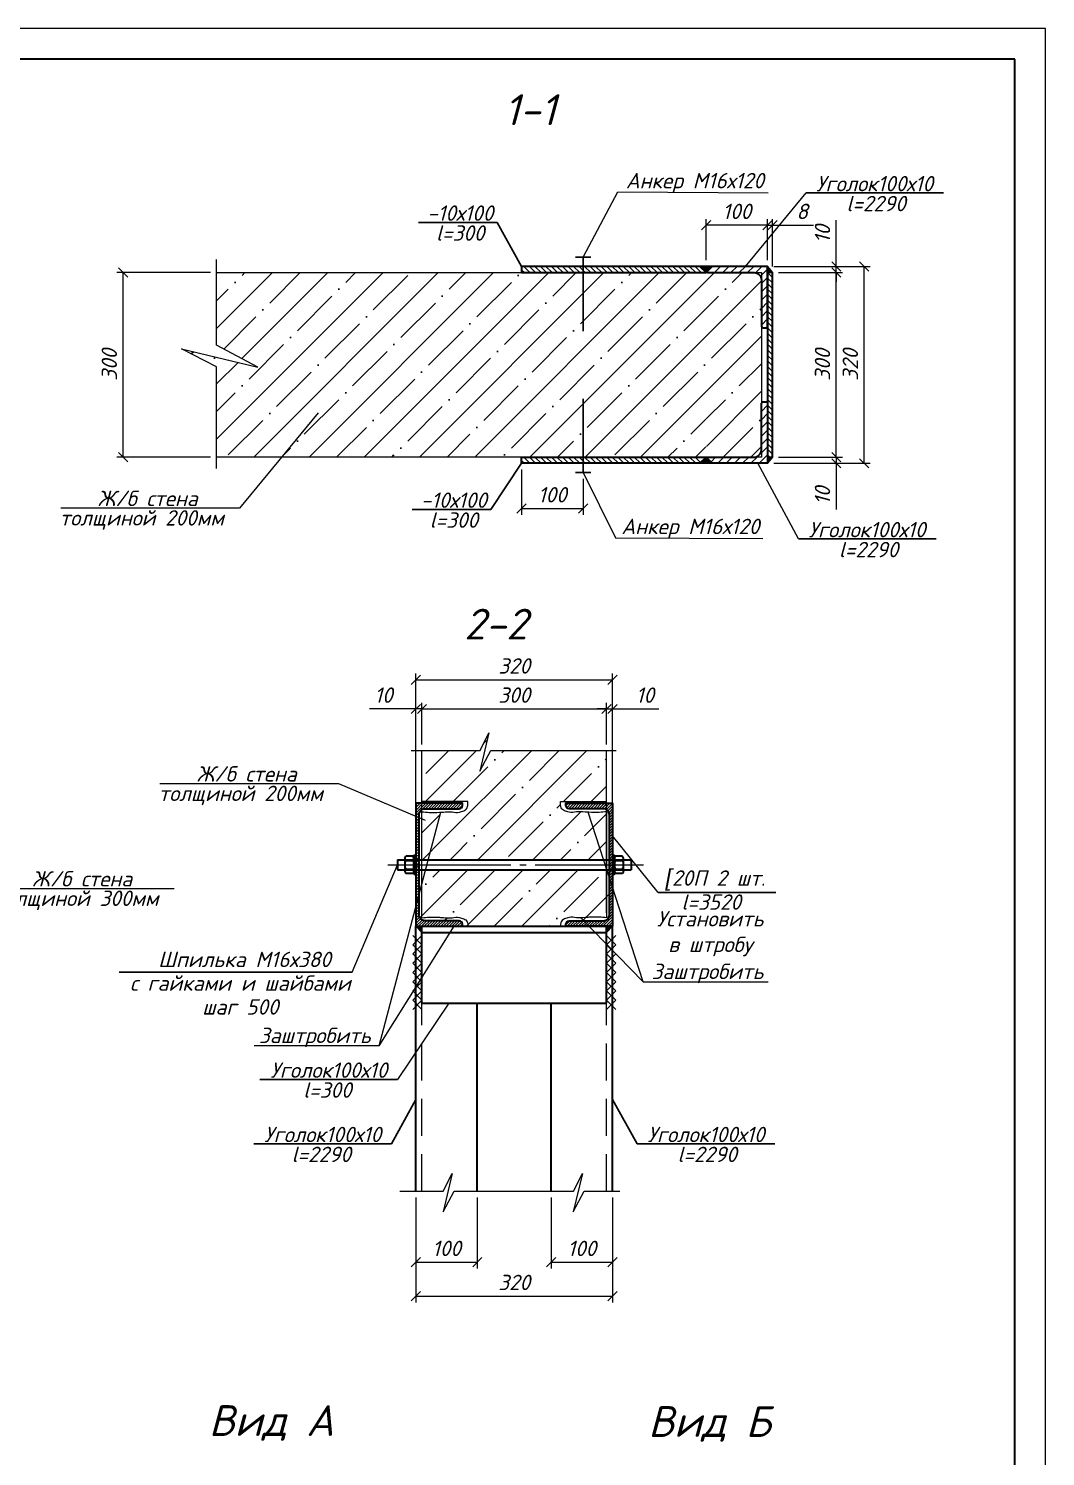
# Model space of a CAD drawing. Header units: millimetres. Extents: x 10124 to 8132345, y -95635 to 1386204.
# Drawn here: x 171522 to 173175, y 27739 to 30060 of the extents above; entities that cross this region are included whole.
import ezdxf

# ---------------------------------------------------------------- set-up
doc = ezdxf.new("R2010")
doc.units = ezdxf.units.MM
doc.linetypes.add('GOST2.303 5', pattern=[24, 20, -1.5, 1, -1.5])
doc.linetypes.add('Пунктир 2мм', pattern=[3, 2, -1])
doc.layers.get('DEFPOINTS').update_dxf_attribs({"color": 1})
doc.layers.add('013', color=7, linetype='Continuous', lineweight=13)
doc.layers.add('030', color=7, linetype='Continuous', lineweight=30)
doc.layers.add('ФВ-5', color=7, linetype='Continuous')
doc.styles.add('10', font='isocpeui.ttf', dxfattribs={"height": 25})
doc.styles.add('GOST', font='isocpeur.TTF')
doc.dimstyles.new('10', dxfattribs={"dimtxt": 37.5, "dimasz": 15, "dimexe": 10, "dimexo": 10, "dimgap": 10, "dimtad": 1, "dimtxsty": '10', "dimblk": 'OBLIQUE', "dimcen": 2.5, "dimadec": 0, "dimazin": 0, "dimtfac": 1, "dimtmove": 0, "dimatfit": 3, "dimfxl": 1, "dimlwd": 15, "dimlwe": 15, "dimarcsym": 0})
pattern_1 = [(45, (28914.488, 169.936), (-6.7351921, 6.7351921), [])]
pattern_2 = [(45, (28914.488, 69.936), (-6.7351921, 6.7351921), [])]
pattern_3 = [(45, (15215.2, 0), (-44.90128, 44.90128), []), (45, (15260.1, 0), (-44.90128, 44.90128), [79.375, -15.875, 0, -15.875])]

# ---------------------------------------------------------------- blocks, each defined once
blk = doc.blocks.new('*U16')
at = {"color": 44, "lineweight": 20, "ltscale": 10}
for p, q in [((594, 420), (0, 420)), ((594, 0), (594, 420))]:
    blk.add_line(p, q, dxfattribs=at)
at = {"color": 137, "lineweight": 35, "ltscale": 10}
for p, q in [((589, 415), (20, 415)), ((589, 5), (589, 415))]:
    blk.add_line(p, q, dxfattribs=at)
at = {"color": 44, "lineweight": 13, "style": 'GOST', "oblique": 10, "width": 0.8}
for tag in ['ФОРМАТВЕРТ', 'ФОРМАТГОРИЗ']:
    blk.add_attdef(tag, (542.98, 1.6), '', height=2, dxfattribs=at)
blk = doc.blocks.new('*U385')
blk.add_lwpolyline([(-28.3, 71.7), (-22.3, 71.7, -0.414214), (-18.3, 67.7), (-18.3, -6.3, 0.414214), (-6.3, -18.3), (67.7, -18.3, -0.414214), (71.7, -22.3), (71.7, -28.3), (-28.3, -28.3)], format="xyb", close=True)
blk = doc.blocks.new('_OBLIQUE')
at = {"color": 0, "linetype": 'ByBlock'}
blk.add_line((-0.5, -0.5), (0.5, 0.5), dxfattribs=at)
blk = doc.blocks.new('*D576')
at = {"color": 0, "lineweight": 15, "ltscale": 100, "transparency": 16777216}
for p, q in [((171817.5, 29663.5), (171665.5, 29663.5)), ((171675.5, 29363.5), (171675.5, 29663.5)), ((171817.5, 29363.5), (171665.5, 29363.5))]:
    blk.add_line(p, q, dxfattribs=at)
at = {"layer": 'DEFPOINTS', "color": 0, "ltscale": 100, "transparency": 16777216}
for p in [(171675.5, 29663.5), (171827.5, 29663.5), (171827.5, 29363.5)]:
    blk.add_point(p, dxfattribs=at)
at = {"color": 0, "lineweight": 15, "ltscale": 100, "transparency": 16777216, "xscale": 15, "yscale": 15, "zscale": 15}
for p, rotation in [((171675.5, 29663.5), 90), ((171675.5, 29363.5), 270)]:
    blk.add_blockref('_OBLIQUE', p, dxfattribs=dict(at, rotation=rotation))
at = {"color": 0, "ltscale": 100, "transparency": 16777216, "insert": (171653, 29513.5), "char_height": 25, "attachment_point": 5, "rotation": 90, "style": '10'}
blk.add_mtext('300', dxfattribs=at)
blk = doc.blocks.new('*D548')
at = {"color": 0, "lineweight": 15, "ltscale": 100, "transparency": 16777216}
for p, q in [((172623.4, 29683.5), (172623.4, 29750.5)), ((172723.4, 29740.5), (172623.4, 29740.5)), ((172723.4, 29683.5), (172723.4, 29750.5))]:
    blk.add_line(p, q, dxfattribs=at)
at = {"layer": 'DEFPOINTS', "color": 0, "ltscale": 100, "transparency": 16777216}
for p in [(172623.4, 29740.5), (172623.4, 29673.5), (172723.4, 29673.5)]:
    blk.add_point(p, dxfattribs=at)
at = {"color": 0, "lineweight": 15, "ltscale": 100, "transparency": 16777216, "xscale": 15, "yscale": 15, "zscale": 15, "rotation": 180}
blk.add_blockref('_OBLIQUE', (172623.4, 29740.5), dxfattribs=at)
at = {"color": 0, "lineweight": 15, "ltscale": 100, "transparency": 16777216, "xscale": 15, "yscale": 15, "zscale": 15}
blk.add_blockref('_OBLIQUE', (172723.4, 29740.5), dxfattribs=at)
at = {"color": 0, "ltscale": 100, "transparency": 16777216, "insert": (172673.4, 29763), "char_height": 25, "attachment_point": 5, "style": '10'}
blk.add_mtext('100', dxfattribs=at)
blk = doc.blocks.new('*D549')
at = {"color": 0, "lineweight": 15, "ltscale": 100, "transparency": 16777216}
for p, q in [((172723.4, 29740.5), (172708.4, 29740.5)), ((172723.4, 29683.5), (172723.4, 29750.5)), ((172723.4, 29740.5), (172731.4, 29740.5)), ((172731.4, 29673.5), (172731.4, 29750.5)), ((172731.4, 29740.5), (172798, 29740.5))]:
    blk.add_line(p, q, dxfattribs=at)
at = {"layer": 'DEFPOINTS', "color": 0, "ltscale": 100, "transparency": 16777216}
for p in [(172731.4, 29740.5), (172723.4, 29673.5), (172731.4, 29663.5)]:
    blk.add_point(p, dxfattribs=at)
at = {"color": 0, "lineweight": 15, "ltscale": 100, "transparency": 16777216, "xscale": 15, "yscale": 15, "zscale": 15}
blk.add_blockref('_OBLIQUE', (172723.4, 29740.5), dxfattribs=at)
at = {"color": 0, "lineweight": 15, "ltscale": 100, "transparency": 16777216, "xscale": 15, "yscale": 15, "zscale": 15, "rotation": 180}
blk.add_blockref('_OBLIQUE', (172731.4, 29740.5), dxfattribs=at)
at = {"color": 0, "ltscale": 100, "transparency": 16777216, "insert": (172779.7, 29763), "char_height": 25, "attachment_point": 5, "style": '10'}
blk.add_mtext('8', dxfattribs=at)
blk = doc.blocks.new('*D550')
at = {"color": 0, "lineweight": 15, "ltscale": 100, "transparency": 16777216}
for p, q in [((172741.4, 29363.5), (172845.2, 29363.5)), ((172835.2, 29363.5), (172835.2, 29378.5)), ((172835.2, 29363.5), (172835.2, 29353.5)), ((172733.4, 29353.5), (172845.2, 29353.5)), ((172835.2, 29353.5), (172835.2, 29278.4))]:
    blk.add_line(p, q, dxfattribs=at)
at = {"layer": 'DEFPOINTS', "color": 0, "ltscale": 100, "transparency": 16777216}
for p in [(172731.4, 29363.5), (172723.4, 29353.5), (172835.2, 29353.5)]:
    blk.add_point(p, dxfattribs=at)
at = {"color": 0, "lineweight": 15, "ltscale": 100, "transparency": 16777216, "xscale": 15, "yscale": 15, "zscale": 15}
for p, rotation in [((172835.2, 29363.5), 270), ((172835.2, 29353.5), 90)]:
    blk.add_blockref('_OBLIQUE', p, dxfattribs=dict(at, rotation=rotation))
at = {"color": 0, "ltscale": 100, "transparency": 16777216, "insert": (172812.7, 29300.9), "char_height": 25, "attachment_point": 5, "rotation": 90, "style": '10'}
blk.add_mtext('10', dxfattribs=at)
blk = doc.blocks.new('*D577')
at = {"color": 0, "lineweight": 15, "ltscale": 100, "transparency": 16777216}
for p, q in [((172741.4, 29663.5), (172845.2, 29663.5)), ((172835.2, 29363.5), (172835.2, 29663.5)), ((172741.4, 29363.5), (172845.2, 29363.5))]:
    blk.add_line(p, q, dxfattribs=at)
at = {"layer": 'DEFPOINTS', "color": 0, "ltscale": 100, "transparency": 16777216}
for p in [(172731.4, 29663.5), (172835.2, 29663.5), (172731.4, 29363.5)]:
    blk.add_point(p, dxfattribs=at)
at = {"color": 0, "lineweight": 15, "ltscale": 100, "transparency": 16777216, "xscale": 15, "yscale": 15, "zscale": 15}
for p, rotation in [((172835.2, 29663.5), 90), ((172835.2, 29363.5), 270)]:
    blk.add_blockref('_OBLIQUE', p, dxfattribs=dict(at, rotation=rotation))
at = {"color": 0, "ltscale": 100, "transparency": 16777216, "insert": (172812.7, 29513.5), "char_height": 25, "attachment_point": 5, "rotation": 90, "style": '10'}
blk.add_mtext('300', dxfattribs=at)
blk = doc.blocks.new('*D551')
at = {"color": 0, "lineweight": 15, "ltscale": 100, "transparency": 16777216}
for p, q in [((172835.2, 29673.5), (172835.2, 29748.7)), ((172733.4, 29673.5), (172845.2, 29673.5)), ((172835.2, 29663.5), (172835.2, 29673.5)), ((172741.4, 29663.5), (172845.2, 29663.5)), ((172835.2, 29663.5), (172835.2, 29648.5))]:
    blk.add_line(p, q, dxfattribs=at)
at = {"layer": 'DEFPOINTS', "color": 0, "ltscale": 100, "transparency": 16777216}
for p in [(172723.4, 29673.5), (172835.2, 29673.5), (172731.4, 29663.5)]:
    blk.add_point(p, dxfattribs=at)
at = {"color": 0, "lineweight": 15, "ltscale": 100, "transparency": 16777216, "xscale": 15, "yscale": 15, "zscale": 15}
for p, rotation in [((172835.2, 29673.5), 270), ((172835.2, 29663.5), 90)]:
    blk.add_blockref('_OBLIQUE', p, dxfattribs=dict(at, rotation=rotation))
at = {"color": 0, "ltscale": 100, "transparency": 16777216, "insert": (172812.7, 29726.1), "char_height": 25, "attachment_point": 5, "rotation": 90, "style": '10'}
blk.add_mtext('10', dxfattribs=at)
blk = doc.blocks.new('*D552')
at = {"color": 0, "lineweight": 15, "ltscale": 100, "transparency": 16777216}
for p, q in [((172733.4, 29673.5), (172890.5, 29673.5)), ((172880.5, 29353.5), (172880.5, 29673.5)), ((172733.4, 29353.5), (172890.5, 29353.5))]:
    blk.add_line(p, q, dxfattribs=at)
at = {"layer": 'DEFPOINTS', "color": 0, "ltscale": 100, "transparency": 16777216}
for p in [(172723.4, 29673.5), (172880.5, 29673.5), (172723.4, 29353.5)]:
    blk.add_point(p, dxfattribs=at)
at = {"color": 0, "lineweight": 15, "ltscale": 100, "transparency": 16777216, "xscale": 15, "yscale": 15, "zscale": 15}
for p, rotation in [((172880.5, 29673.5), 90), ((172880.5, 29353.5), 270)]:
    blk.add_blockref('_OBLIQUE', p, dxfattribs=dict(at, rotation=rotation))
at = {"color": 0, "ltscale": 100, "transparency": 16777216, "insert": (172858, 29513.5), "char_height": 25, "attachment_point": 5, "rotation": 90, "style": '10'}
blk.add_mtext('320', dxfattribs=at)
blk = doc.blocks.new('*D594')
at = {"color": 0, "lineweight": 15, "ltscale": 100, "transparency": 16777216}
for p, q in [((172323.4, 29343.5), (172323.4, 29269.9)), ((172423.4, 29328.5), (172423.4, 29269.9)), ((172323.4, 29279.9), (172423.4, 29279.9))]:
    blk.add_line(p, q, dxfattribs=at)
at = {"layer": 'DEFPOINTS', "color": 0, "ltscale": 100, "transparency": 16777216}
for p in [(172323.4, 29353.5), (172423.4, 29338.5), (172423.4, 29279.9)]:
    blk.add_point(p, dxfattribs=at)
at = {"color": 0, "lineweight": 15, "ltscale": 100, "transparency": 16777216, "xscale": 15, "yscale": 15, "zscale": 15, "rotation": 180}
blk.add_blockref('_OBLIQUE', (172323.4, 29279.9), dxfattribs=at)
at = {"color": 0, "lineweight": 15, "ltscale": 100, "transparency": 16777216, "xscale": 15, "yscale": 15, "zscale": 15}
blk.add_blockref('_OBLIQUE', (172423.4, 29279.9), dxfattribs=at)
at = {"color": 0, "ltscale": 100, "transparency": 16777216, "insert": (172373.4, 29302.4), "char_height": 25, "attachment_point": 5, "style": '10'}
blk.add_mtext('100', dxfattribs=at)
blk = doc.blocks.new('*D563')
at = {"color": 0, "lineweight": 15, "ltscale": 100, "transparency": 16777216}
for p, q in [((172161.4, 28896.6), (172161.4, 28964.2)), ((172161.4, 28954.2), (172461.4, 28954.2)), ((172461.4, 28896.6), (172461.4, 28964.2))]:
    blk.add_line(p, q, dxfattribs=at)
at = {"layer": 'DEFPOINTS', "color": 0, "ltscale": 100, "transparency": 16777216}
for p in [(172461.4, 28954.2), (172161.4, 28886.6), (172461.4, 28886.6)]:
    blk.add_point(p, dxfattribs=at)
at = {"color": 0, "lineweight": 15, "ltscale": 100, "transparency": 16777216, "xscale": 15, "yscale": 15, "zscale": 15, "rotation": 180}
blk.add_blockref('_OBLIQUE', (172161.4, 28954.2), dxfattribs=at)
at = {"color": 0, "lineweight": 15, "ltscale": 100, "transparency": 16777216, "xscale": 15, "yscale": 15, "zscale": 15}
blk.add_blockref('_OBLIQUE', (172461.4, 28954.2), dxfattribs=at)
at = {"color": 0, "ltscale": 100, "transparency": 16777216, "insert": (172311.4, 28976.7), "char_height": 25, "attachment_point": 5, "style": '10'}
blk.add_mtext('300', dxfattribs=at)
blk = doc.blocks.new('*D564')
at = {"layer": '013', "color": 0, "lineweight": 15, "ltscale": 100, "transparency": 16777216}
for p, q in [((172151.4, 28954.2), (172076.3, 28954.2)), ((172151.4, 28896.6), (172151.4, 28964.2)), ((172161.4, 28954.2), (172151.4, 28954.2)), ((172161.4, 28896.6), (172161.4, 28964.2)), ((172161.4, 28954.2), (172176.4, 28954.2))]:
    blk.add_line(p, q, dxfattribs=at)
at = {"layer": 'DEFPOINTS', "color": 0, "ltscale": 100, "transparency": 16777216}
for p in [(172151.4, 28954.2), (172151.4, 28886.6), (172161.4, 28886.6)]:
    blk.add_point(p, dxfattribs=at)
at = {"layer": '013', "color": 0, "lineweight": 15, "ltscale": 100, "transparency": 16777216, "xscale": 15, "yscale": 15, "zscale": 15}
blk.add_blockref('_OBLIQUE', (172151.4, 28954.2), dxfattribs=at)
at = {"layer": '013', "color": 0, "lineweight": 15, "ltscale": 100, "transparency": 16777216, "xscale": 15, "yscale": 15, "zscale": 15, "rotation": 180}
blk.add_blockref('_OBLIQUE', (172161.4, 28954.2), dxfattribs=at)
at = {"layer": '013', "color": 0, "ltscale": 100, "transparency": 16777216, "insert": (172098.9, 28976.7), "char_height": 25, "attachment_point": 5, "style": '10'}
blk.add_mtext('10', dxfattribs=at)
blk = doc.blocks.new('*D565')
at = {"layer": '013', "color": 0, "lineweight": 15, "ltscale": 100, "transparency": 16777216}
for p, q in [((172461.4, 28954.2), (172446.4, 28954.2)), ((172461.4, 28896.6), (172461.4, 28964.2)), ((172461.4, 28954.2), (172471.4, 28954.2)), ((172471.4, 28710.9), (172471.4, 28964.2)), ((172471.4, 28954.2), (172546.6, 28954.2))]:
    blk.add_line(p, q, dxfattribs=at)
at = {"layer": 'DEFPOINTS', "color": 0, "ltscale": 100, "transparency": 16777216}
for p in [(172471.4, 28954.2), (172461.4, 28886.6), (172471.4, 28700.9)]:
    blk.add_point(p, dxfattribs=at)
at = {"layer": '013', "color": 0, "lineweight": 15, "ltscale": 100, "transparency": 16777216, "xscale": 15, "yscale": 15, "zscale": 15}
blk.add_blockref('_OBLIQUE', (172461.4, 28954.2), dxfattribs=at)
at = {"layer": '013', "color": 0, "lineweight": 15, "ltscale": 100, "transparency": 16777216, "xscale": 15, "yscale": 15, "zscale": 15, "rotation": 180}
blk.add_blockref('_OBLIQUE', (172471.4, 28954.2), dxfattribs=at)
at = {"layer": '013', "color": 0, "ltscale": 100, "transparency": 16777216, "insert": (172524, 28976.7), "char_height": 25, "attachment_point": 5, "style": '10'}
blk.add_mtext('10', dxfattribs=at)
blk = doc.blocks.new('*D566')
at = {"layer": '013', "color": 0, "lineweight": 15, "ltscale": 100, "transparency": 16777216}
for p, q in [((172151.4, 28710.9), (172151.4, 29011.6)), ((172151.4, 29001.6), (172471.4, 29001.6)), ((172471.4, 28710.9), (172471.4, 29011.6))]:
    blk.add_line(p, q, dxfattribs=at)
at = {"layer": 'DEFPOINTS', "color": 0, "ltscale": 100, "transparency": 16777216}
for p in [(172471.4, 29001.6), (172151.4, 28700.9), (172471.4, 28700.9)]:
    blk.add_point(p, dxfattribs=at)
at = {"layer": '013', "color": 0, "lineweight": 15, "ltscale": 100, "transparency": 16777216, "xscale": 15, "yscale": 15, "zscale": 15, "rotation": 180}
blk.add_blockref('_OBLIQUE', (172151.4, 29001.6), dxfattribs=at)
at = {"layer": '013', "color": 0, "lineweight": 15, "ltscale": 100, "transparency": 16777216, "xscale": 15, "yscale": 15, "zscale": 15}
blk.add_blockref('_OBLIQUE', (172471.4, 29001.6), dxfattribs=at)
at = {"layer": '013', "color": 0, "ltscale": 100, "transparency": 16777216, "insert": (172311.4, 29024.1), "char_height": 25, "attachment_point": 5, "style": '10'}
blk.add_mtext('320', dxfattribs=at)
blk = doc.blocks.new('*D568')
at = {"layer": '013', "color": 0, "lineweight": 15, "ltscale": 100, "transparency": 16777216}
for p, q in [((172151.4, 28160.3), (172151.4, 28044.8)), ((172251.4, 28160.3), (172251.4, 28044.8)), ((172151.4, 28054.8), (172251.4, 28054.8))]:
    blk.add_line(p, q, dxfattribs=at)
at = {"layer": 'DEFPOINTS', "color": 0, "ltscale": 100, "transparency": 16777216}
for p in [(172151.4, 28170.3), (172251.4, 28170.3), (172251.4, 28054.8)]:
    blk.add_point(p, dxfattribs=at)
at = {"layer": '013', "color": 0, "lineweight": 15, "ltscale": 100, "transparency": 16777216, "xscale": 15, "yscale": 15, "zscale": 15, "rotation": 180}
blk.add_blockref('_OBLIQUE', (172151.4, 28054.8), dxfattribs=at)
at = {"layer": '013', "color": 0, "lineweight": 15, "ltscale": 100, "transparency": 16777216, "xscale": 15, "yscale": 15, "zscale": 15}
blk.add_blockref('_OBLIQUE', (172251.4, 28054.8), dxfattribs=at)
at = {"layer": '013', "color": 0, "ltscale": 100, "transparency": 16777216, "insert": (172201.4, 28077.3), "char_height": 25, "attachment_point": 5, "style": '10'}
blk.add_mtext('100', dxfattribs=at)
blk = doc.blocks.new('*D569')
at = {"layer": '013', "color": 0, "lineweight": 15, "ltscale": 100, "transparency": 16777216}
for p, q in [((172151.4, 28160.3), (172151.4, 27989.5)), ((172471.4, 28160.3), (172471.4, 27989.5)), ((172151.4, 27999.5), (172471.4, 27999.5))]:
    blk.add_line(p, q, dxfattribs=at)
at = {"layer": 'DEFPOINTS', "color": 0, "ltscale": 100, "transparency": 16777216}
for p in [(172151.4, 28170.3), (172471.4, 28170.3), (172471.4, 27999.5)]:
    blk.add_point(p, dxfattribs=at)
at = {"layer": '013', "color": 0, "lineweight": 15, "ltscale": 100, "transparency": 16777216, "xscale": 15, "yscale": 15, "zscale": 15, "rotation": 180}
blk.add_blockref('_OBLIQUE', (172151.4, 27999.5), dxfattribs=at)
at = {"layer": '013', "color": 0, "lineweight": 15, "ltscale": 100, "transparency": 16777216, "xscale": 15, "yscale": 15, "zscale": 15}
blk.add_blockref('_OBLIQUE', (172471.4, 27999.5), dxfattribs=at)
at = {"layer": '013', "color": 0, "ltscale": 100, "transparency": 16777216, "insert": (172311.4, 28022), "char_height": 25, "attachment_point": 5, "style": '10'}
blk.add_mtext('320', dxfattribs=at)
blk = doc.blocks.new('*D570')
at = {"layer": '013', "color": 0, "lineweight": 15, "ltscale": 100, "transparency": 16777216}
for p, q in [((172371.4, 28160.3), (172371.4, 28044.8)), ((172471.4, 28160.3), (172471.4, 28044.8)), ((172371.4, 28054.8), (172471.4, 28054.8))]:
    blk.add_line(p, q, dxfattribs=at)
at = {"layer": 'DEFPOINTS', "color": 0, "ltscale": 100, "transparency": 16777216}
for p in [(172371.4, 28170.3), (172471.4, 28170.3), (172471.4, 28054.8)]:
    blk.add_point(p, dxfattribs=at)
at = {"layer": '013', "color": 0, "lineweight": 15, "ltscale": 100, "transparency": 16777216, "xscale": 15, "yscale": 15, "zscale": 15, "rotation": 180}
blk.add_blockref('_OBLIQUE', (172371.4, 28054.8), dxfattribs=at)
at = {"layer": '013', "color": 0, "lineweight": 15, "ltscale": 100, "transparency": 16777216, "xscale": 15, "yscale": 15, "zscale": 15}
blk.add_blockref('_OBLIQUE', (172471.4, 28054.8), dxfattribs=at)
at = {"layer": '013', "color": 0, "ltscale": 100, "transparency": 16777216, "insert": (172421.4, 28077.3), "char_height": 25, "attachment_point": 5, "style": '10'}
blk.add_mtext('100', dxfattribs=at)
blk = doc.blocks.new('*U291')
blk.add_lwpolyline([(-23, -100), (53, -100), (53, -96.5, 0.414214), (47.5, -91), (-8.3, -91, -0.414214), (-17.8, -81.5), (-17.8, 81.5, -0.414214), (-8.3, 91), (47.5, 91, 0.414214), (53, 96.5), (53, 100), (-23, 100)], format="xyb", close=True)
blk = doc.blocks.new('*U292')
at = {"color": 0, "linetype": 'ByBlock', "lineweight": -2}
for p, q in [((-7.4, 11), (-5.8, 13.9)), ((-7.4, 11), (-7.4, -11)), ((5.8, 13.9), (-5.8, 13.9)), ((-5.8, 6.9), (5.8, 6.9)), ((7.4, 11), (5.8, 13.9)), ((7.4, -11), (7.4, 11)), ((-7.4, -11), (-5.8, -13.9)), ((-5.8, -6.9), (5.8, -6.9)), ((5.8, -13.9), (-5.8, -13.9)), ((7.4, -11), (5.8, -13.9))]:
    blk.add_line(p, q, dxfattribs=at)
for centre, start, end in [((-1.7, 10.9), 179.278, 224.8196), ((-1.7, 2.9), 135.1804, 180.722), ((1.7, 10.9), 315.1804, 0.722), ((1.7, 2.9), 359.278, 44.8196), ((-1.7, -2.9), 179.278, 224.8196), ((-1.7, -10.9), 135.1804, 180.722), ((1.7, -2.9), 315.1804, 0.722), ((1.7, -10.9), 359.278, 44.8196)]:
    blk.add_arc(centre, 5.68, start, end, dxfattribs=at)
blk = doc.blocks.new('*U293')
at = {"color": 0, "linetype": 'ByBlock', "lineweight": 9}
for p, q in [((-1.5, 8.5), (1.5, 8.5)), ((-1.5, -8.5), (1.5, -8.5))]:
    blk.add_line(p, q, dxfattribs=at)
at = {"color": 0, "linetype": 'ByBlock', "lineweight": -2}
blk.add_lwpolyline([(-1.5, -15), (1.5, -15), (1.5, 15), (-1.5, 15)], close=True, dxfattribs=at)

msp = doc.modelspace()

# ---------------------------------------------------------------- hatches: boundary and pattern name
at = {"layer": '013', "ltscale": 100}
h = msp.add_hatch(dxfattribs=at)
h.set_pattern_fill('ANSI31', color=256, scale=2, angle=90)
h.set_pattern_definition([(135, (57949.6786, 519.489), (-4.49012806, -4.49012806), [])])
h.paths.add_polyline_path([(172612.771, 29673.529), (172323.377, 29673.529), (172323.377, 29663.529), (172622.771, 29663.529)])
h = msp.add_hatch(color=256, dxfattribs=at)
h.dxf.hatch_style = 1
h.paths.add_polyline_path([(172612.771, 29673.529), (172633.984, 29673.529), (172623.377, 29662.923)])
h = msp.add_hatch(color=256, dxfattribs=at)
h.dxf.hatch_style = 1
h.paths.add_polyline_path([(172731.377, 29663.529), (172723.377, 29663.529), (172723.377, 29673.529)])
h = msp.add_hatch(dxfattribs=at)
h.set_pattern_fill('ANSI31', color=256, scale=2, angle=90)
h.set_pattern_definition([(135, (57924.6786, 679.489), (-4.49012806, -4.49012806), [])])
h.paths.add_polyline_path([(172731.377, 29663.529), (172723.377, 29663.529), (172723.377, 29363.529), (172731.377, 29363.529)])
h = msp.add_hatch(dxfattribs=at)
h.set_pattern_fill('ANSI31', color=256, scale=2, angle=90)
h.set_pattern_definition([(135, (57949.6786, 209.489), (-4.49012806, -4.49012806), [])])
h.paths.add_polyline_path([(172612.771, 29363.529), (172323.377, 29363.529), (172323.377, 29353.529), (172622.771, 29353.529)])
h = msp.add_hatch(color=256, dxfattribs=at)
h.dxf.hatch_style = 1
h.paths.add_polyline_path([(172612.771, 29353.529), (172633.984, 29353.529), (172623.377, 29364.136)])
h = msp.add_hatch(color=256, dxfattribs=at)
h.dxf.hatch_style = 1
h.paths.add_polyline_path([(172731.377, 29363.529), (172723.377, 29363.529), (172723.377, 29353.529)])
h = msp.add_hatch(dxfattribs=at)
h.set_pattern_fill('ANSI31', color=256)
h.set_pattern_definition([(45, (42294.2817, 265.427), (-2.24506403, 2.24506403), [])])
h.paths.add_polyline_path([(172227.449, 28797.387), (172227.449, 28800.887), (172151.449, 28800.887), (172151.449, 28600.887), (172227.449, 28600.887), (172227.449, 28604.387, 0.41421356), (172221.949, 28609.887), (172166.149, 28609.887, -0.41421356), (172156.649, 28619.387), (172156.649, 28782.387, -0.41421356), (172166.149, 28791.887), (172221.949, 28791.887, 0.41421356)])
h = msp.add_hatch(dxfattribs=at)
h.set_pattern_fill('ANSI31', color=256)
h.set_pattern_definition([(45, (42194.2817, 265.427), (-2.24506403, 2.24506403), [])])
h.paths.add_polyline_path([(172471.449, 28800.887), (172395.449, 28800.887), (172395.449, 28797.387, 0.41421356), (172400.949, 28791.887), (172456.749, 28791.887, -0.41421356), (172466.249, 28782.387), (172466.249, 28619.387, -0.41421356), (172456.749, 28609.887), (172400.949, 28609.887, 0.41421356), (172395.449, 28604.387), (172395.449, 28600.887), (172471.449, 28600.887)])
at = {"layer": 'ФВ-5', "ltscale": 100}
h = msp.add_hatch(dxfattribs=at)
h.set_pattern_fill('ANSI31', color=256, scale=3)
h.set_pattern_definition(pattern_1)
h.paths.add_polyline_path([(172723.377, 29673.529), (172633.984, 29673.529), (172624.868, 29664.414, 0.17113146), (172627.377, 29663.529), (172701.377, 29663.529), (172713.377, 29663.529), (172713.377, 29577.529, 0.41421356), (172717.377, 29573.529), (172723.377, 29573.529)])
h = msp.add_hatch(dxfattribs=at)
h.set_pattern_fill('ANSI35', color=256, scale=10)
h.set_pattern_definition([(45, (28914.49, 169.936), (-44.90128, 44.90128), []), (45, (28959.39, 169.936), (-44.90128, 44.90128), [79.375, -15.875, 0, -15.875])])
edge = h.paths.add_edge_path()
edge.add_line((172713.377, 29549.529), (172713.377, 29651.529))
edge.add_arc((172701.377, 29651.529), 12, 0, 90)
edge.add_line((172701.377, 29663.529), (172627.377, 29663.529))
edge.add_line((172627.377, 29663.529), (172623.984, 29663.529))
edge.add_line((172623.984, 29663.529), (172623.377, 29662.923))
edge.add_line((172623.377, 29662.923), (172622.771, 29663.529))
edge.add_line((172622.771, 29663.529), (172323.377, 29663.529))
edge.add_line((172323.377, 29663.529), (171827.465, 29663.529))
edge.add_line((171827.465, 29663.529), (171827.465, 29545.599))
edge.add_line((171827.465, 29545.599), (171894.705, 29509.702))
edge.add_line((171894.705, 29509.702), (171770.173, 29539.614))
edge.add_line((171770.173, 29539.614), (171827.465, 29510.578))
edge.add_line((171827.465, 29510.578), (171827.465, 29363.529))
edge.add_line((171827.465, 29363.529), (172622.771, 29363.529))
edge.add_line((172622.771, 29363.529), (172623.377, 29464.136))
edge.add_line((172623.377, 29464.136), (172623.984, 29363.529))
edge.add_line((172623.984, 29363.529), (172701.377, 29363.529))
edge.add_arc((172701.377, 29375.529), 12, 270, 360)
edge.add_line((172713.377, 29375.529), (172713.377, 29549.529))
h = msp.add_hatch(dxfattribs=at)
h.set_pattern_fill('ANSI31', color=256, scale=3)
h.set_pattern_definition(pattern_1)
h.paths.add_polyline_path([(172713.377, 29663.529), (172701.377, 29663.529, -0.41421356), (172713.377, 29651.529)], flags=17)
h = msp.add_hatch(dxfattribs=at)
h.set_pattern_fill('ANSI31', color=256, scale=3)
h.set_pattern_definition(pattern_2)
h.paths.add_polyline_path([(172723.377, 29453.529), (172717.377, 29453.529, 0.41421356), (172713.377, 29449.529), (172713.377, 29375.529), (172713.377, 29363.529), (172627.377, 29363.529, 0.17113146), (172624.868, 29362.645), (172633.984, 29353.529), (172723.377, 29353.529)])
h = msp.add_hatch(dxfattribs=at)
h.set_pattern_fill('ANSI31', color=256, scale=3)
h.set_pattern_definition(pattern_2)
h.paths.add_polyline_path([(172713.377, 29375.529, -0.41421356), (172701.377, 29363.529), (172713.377, 29363.529)], flags=17)
h = msp.add_hatch(dxfattribs=at)
h.set_pattern_fill('ANSI35', color=256, scale=10)
h.set_pattern_definition(pattern_3)
edge = h.paths.add_edge_path()
edge.add_line((172461.449, 28886.588), (172273.351, 28886.588))
edge.add_line((172273.351, 28886.588), (172255.403, 28852.968))
edge.add_line((172255.403, 28852.968), (172270.359, 28915.234))
edge.add_line((172270.359, 28915.234), (172255.841, 28886.588))
edge.add_line((172255.841, 28886.588), (172161.449, 28886.588))
edge.add_line((172161.449, 28886.588), (172161.449, 28803.589))
edge.add_line((172161.449, 28803.589), (172236.008, 28803.589))
edge.add_spline(control_points=[(172236.008, 28803.589), (172236.166, 28801.485), (172236.507, 28796.921), (172234.156, 28791.01), (172229.635, 28788.581), (172225.883, 28787.961), (172219.799, 28785.098), (172209.547, 28787.721), (172199.657, 28786.92), (172193.639, 28786.498), (172192.275, 28786.409)], knot_values=[30.88017024, 30.88017024, 30.88017024, 30.88017024, 37.22718214, 44.64335722, 48.11747301, 52.14232483, 56.02663105, 67.88578532, 81.89345893, 85.99063673, 85.99063673, 85.99063673, 85.99063673], degree=3, periodic=0)
edge.add_line((172192.275, 28786.409), (172177.568, 28730.68))
edge.add_line((172177.568, 28730.68), (172255.457, 28708.887))
edge.add_line((172255.457, 28708.887), (172456.768, 28708.887))
edge.add_line((172456.768, 28708.887), (172431.736, 28786.338))
edge.add_spline(control_points=[(172431.736, 28786.338), (172430, 28786.446), (172423.608, 28786.89), (172413.35, 28787.721), (172403.098, 28785.098), (172397.015, 28787.961), (172393.262, 28788.581), (172388.741, 28791.01), (172386.391, 28796.921), (172386.732, 28801.485), (172386.889, 28803.589)], knot_values=[29.76466783, 29.76466783, 29.76466783, 29.76466783, 34.97734804, 48.98502165, 60.84417593, 64.72848214, 68.75333396, 72.22744975, 79.64362483, 85.99063673, 85.99063673, 85.99063673, 85.99063673], degree=3, periodic=0)
edge.add_line((172386.889, 28803.589), (172461.449, 28803.589))
edge.add_line((172461.449, 28803.589), (172461.449, 28886.588))
h = msp.add_hatch(dxfattribs=at)
h.set_pattern_fill('ANSI35', color=256, scale=10)
h.set_pattern_definition(pattern_3)
edge = h.paths.add_edge_path(flags=17)
edge.add_spline(control_points=[(172192.275, 28786.409), (172191.483, 28786.357), (172185.093, 28785.959), (172174.774, 28785.624), (172165.325, 28786.687), (172161.449, 28787.122)], knot_values=[0, 0, 0, 0, 2.3812171, 19.19003842, 30.88017024, 30.88017024, 30.88017024, 30.88017024], degree=3, periodic=0)
edge.add_line((172161.449, 28787.122), (172161.449, 28735.19))
edge.add_line((172161.449, 28735.19), (172177.568, 28730.68))
edge.add_line((172177.568, 28730.68), (172192.275, 28786.409))
h = msp.add_hatch(dxfattribs=at)
h.set_pattern_fill('ANSI35', color=256, scale=10)
h.set_pattern_definition(pattern_3)
edge = h.paths.add_edge_path(flags=17)
edge.add_spline(control_points=[(172461.449, 28787.122), (172457.573, 28786.687), (172448.124, 28785.624), (172438.178, 28785.947), (172432.158, 28786.311), (172431.736, 28786.338)], knot_values=[0, 0, 0, 0, 11.69013182, 28.49895314, 29.76466783, 29.76466783, 29.76466783, 29.76466783], degree=3, periodic=0)
edge.add_line((172431.736, 28786.338), (172456.768, 28708.887))
edge.add_line((172456.768, 28708.887), (172461.449, 28708.887))
edge.add_line((172461.449, 28708.887), (172461.449, 28787.122))
h = msp.add_hatch(dxfattribs=at)
h.set_pattern_fill('ANSI35', color=256, scale=10)
h.set_pattern_definition(pattern_3)
h.paths.add_polyline_path([(172177.568, 28730.68), (172161.449, 28735.19), (172161.449, 28708.887), (172171.817, 28708.887)], flags=17)
h = msp.add_hatch(dxfattribs=at)
h.set_pattern_fill('ANSI35', color=256, scale=10)
h.set_pattern_definition(pattern_3)
h.paths.add_polyline_path([(172177.568, 28730.68), (172171.817, 28708.887), (172255.457, 28708.887)], flags=17)
h = msp.add_hatch(dxfattribs=at)
h.set_pattern_fill('ANSI35', color=256, scale=10)
h.set_pattern_definition(pattern_3)
h.paths.add_polyline_path([(172167.594, 28692.887), (172156.649, 28651.412), (172156.649, 28619.387, 0.41421356), (172166.149, 28609.887), (172221.949, 28609.887, -0.41421356), (172227.449, 28604.387), (172227.449, 28600.887), (172395.449, 28600.887), (172395.449, 28604.387, -0.41421356), (172400.949, 28609.887), (172456.749, 28609.887, 0.41421356), (172466.249, 28619.387), (172466.249, 28679.555), (172461.94, 28692.887)])
h = msp.add_hatch(color=256, dxfattribs=at)
h.dxf.hatch_style = 1
h.paths.add_polyline_path([(172161.449, 28600.887), (172151.449, 28600.887), (172161.449, 28590.887)])
h = msp.add_hatch(color=256, dxfattribs=at)
h.dxf.hatch_style = 1
h.paths.add_polyline_path([(172471.449, 28600.887), (172461.449, 28600.887), (172461.449, 28590.887)])

# ---------------------------------------------------------------- linework, layer by layer
at = {"ltscale": 100}
for p, q in [((172785.93, 29793.045), (173009.671, 29793.045)), ((172283.575, 29745.193), (172155.684, 29745.193)), ((172323.377, 29673.529), (172283.575, 29745.193)), ((172435.877, 29688.529), (172410.877, 29688.529)), ((172423.377, 29688.529), (172423.377, 29568.529)), ((172612.771, 29673.529), (172623.377, 29662.923)), ((172633.984, 29673.529), (172612.771, 29673.529)), ((172623.377, 29662.923), (172633.984, 29673.529)), ((172731.377, 29663.529), (172723.377, 29673.529)), ((172423.377, 29338.529), (172423.377, 29458.529)), ((172612.771, 29353.529), (172623.377, 29364.136)), ((172623.377, 29364.136), (172633.984, 29353.529)), ((172731.377, 29363.529), (172723.377, 29353.529)), ((172323.377, 29353.529), (172273.187, 29278.567)), ((172633.984, 29353.529), (172612.771, 29353.529)), ((172410.877, 29338.529), (172435.877, 29338.529)), ((172273.187, 29278.567), (172145.296, 29278.567)), ((172773.72, 29230.61), (172997.461, 29230.61)), ((172736.7, 28655.676), (172545.643, 28655.676)), ((172161.449, 28585.887), (172146.449, 28570.887)), ((172146.449, 28585.887), (172161.449, 28570.887)), ((172476.449, 28585.887), (172461.449, 28570.887)), ((172461.449, 28585.887), (172476.449, 28570.887)), ((172161.449, 28570.887), (172146.449, 28555.887)), ((172146.449, 28570.887), (172161.449, 28555.887)), ((172161.449, 28555.887), (172146.449, 28540.887)), ((172146.449, 28555.887), (172161.449, 28540.887)), ((172476.449, 28570.887), (172461.449, 28555.887)), ((172461.449, 28570.887), (172476.449, 28555.887)), ((172476.449, 28555.887), (172461.449, 28540.887)), ((172461.449, 28555.887), (172476.449, 28540.887)), ((172048.091, 28526.414), (171669.187, 28526.414)), ((172161.449, 28540.887), (172146.449, 28525.887)), ((172146.449, 28540.887), (172161.449, 28525.887)), ((172476.449, 28540.887), (172461.449, 28525.887)), ((172461.449, 28540.887), (172476.449, 28525.887)), ((172161.449, 28525.887), (172146.449, 28510.887)), ((172146.449, 28525.887), (172161.449, 28510.887)), ((172161.449, 28510.887), (172146.449, 28495.887)), ((172146.449, 28510.887), (172161.449, 28495.887)), ((172476.449, 28525.887), (172461.449, 28510.887)), ((172461.449, 28525.887), (172476.449, 28510.887)), ((172476.449, 28510.887), (172461.449, 28495.887)), ((172461.449, 28510.887), (172476.449, 28495.887)), ((172161.449, 28495.887), (172146.449, 28480.887)), ((172146.449, 28495.887), (172161.449, 28480.887)), ((172161.449, 28480.887), (172146.449, 28465.887)), ((172146.449, 28480.887), (172161.449, 28465.887)), ((172476.449, 28495.887), (172461.449, 28480.887)), ((172461.449, 28495.887), (172476.449, 28480.887)), ((172476.449, 28480.887), (172461.449, 28465.887)), ((172461.449, 28480.887), (172476.449, 28465.887)), ((172121.646, 28352.064), (171897.905, 28352.064)), ((172151.449, 28319.122), (172111.646, 28247.458)), ((172471.449, 28319.122), (172511.251, 28247.458)), ((172111.646, 28247.458), (171887.905, 28247.458)), ((172511.251, 28247.458), (172734.992, 28247.458))]:
    msp.add_line(p, q, dxfattribs=at)
at = {"layer": '013', "ltscale": 100}
for p, q in [((172687.621, 29673.529), (172785.93, 29793.045)), ((172773.72, 29230.61), (172707.7, 29353.529)), ((172161.449, 28622.887), (172161.449, 28886.588)), ((172461.449, 28622.887), (172461.449, 28886.588)), ((172092.01, 28406.481), (172192.275, 28786.409)), ((172236.008, 28803.589), (172161.449, 28803.589)), ((172161.449, 28614.652), (172161.449, 28787.122)), ((172386.889, 28803.589), (172461.449, 28803.589)), ((172520.887, 28510.503), (172431.736, 28786.338)), ((172461.449, 28787.122), (172461.449, 28614.652)), ((172545.643, 28655.676), (172471.449, 28748.124)), ((172048.091, 28526.414), (172121.449, 28700.887)), ((172092.01, 28406.481), (172213.949, 28600.887)), ((172161.449, 28590.887), (172151.449, 28600.887)), ((172419.015, 28615.259), (172520.887, 28510.503)), ((172461.449, 28590.887), (172471.449, 28600.887)), ((172520.887, 28510.503), (172724.485, 28510.503)), ((172205.364, 28475.887), (172121.405, 28352.064)), ((172092.01, 28406.481), (171888.412, 28406.481))]:
    msp.add_line(p, q, dxfattribs=at)
at = {"layer": '013', "linetype": 'GOST2.303 5', "ltscale": 10}
msp.add_line((172105.757, 28700.887), (172521.75, 28700.887), dxfattribs=at)
at = {"layer": '013', "linetype": 'Пунктир 2мм', "ltscale": 30}
for p, q in [((172161.449, 28170.254), (172161.449, 28475.887)), ((172461.449, 28170.254), (172461.449, 28475.887))]:
    msp.add_line(p, q, dxfattribs=at)
at = {"layer": '013', "ltscale": 100}
for points in [[(172423.377, 29688.529), (172479.704, 29794.564), (172724.353, 29793.351)], [(171827.465, 29344.876), (171827.465, 29510.578), (171770.173, 29539.614), (171894.705, 29509.702), (171827.465, 29545.599), (171827.465, 29684.721)], [(171827.465, 29663.529), (172713.377, 29663.529), (172713.377, 29363.529), (171827.465, 29363.529)], [(171992.899, 29435.819), (171864.982, 29280.452), (171574.329, 29280.452)], [(172423.377, 29338.529), (172476.117, 29232.487), (172715.856, 29231.274)], [(172143.825, 28886.588), (172255.841, 28886.588), (172270.359, 28915.234), (172255.403, 28852.968), (172273.351, 28886.588), (172477.372, 28886.588)], [(172166.934, 28772.741), (172026, 28832.623), (171735.347, 28832.623)], [(171339.877, 28539.045), (171467.794, 28662.092), (171758.446, 28662.092)], [(172125.421, 28170.254), (172196.085, 28170.254), (172210.603, 28198.9), (172195.647, 28136.634), (172213.595, 28170.254), (172319.877, 28170.254)], [(172319.877, 28170.254), (172407.793, 28170.254), (172422.311, 28198.9), (172407.355, 28136.634), (172425.304, 28170.254), (172483.157, 28170.254)]]:
    msp.add_lwpolyline(points, dxfattribs=at)
for points in [[(172161.449, 28787.122), (172173.089, 28786.046), (172189.897, 28786.261), (172196.361, 28786.692), (172210.367, 28786.907), (172222.218, 28786.476), (172225.881, 28787.768), (172229.759, 28788.845), (172232.776, 28790.567), (172236.008, 28797.242), (172236.008, 28803.589)], [(172461.449, 28787.122), (172449.808, 28786.046), (172433.001, 28786.261), (172426.537, 28786.692), (172412.531, 28786.907), (172400.679, 28786.476), (172397.016, 28787.768), (172393.138, 28788.845), (172390.121, 28790.567), (172386.889, 28797.242), (172386.889, 28803.589)], [(172161.449, 28614.652), (172173.089, 28615.729), (172189.897, 28615.514), (172196.361, 28615.083), (172210.367, 28614.868), (172222.218, 28615.299), (172225.881, 28614.007), (172229.759, 28612.93), (172232.776, 28611.208), (172236.008, 28604.533), (172236.008, 28600.887)], [(172461.449, 28614.652), (172449.808, 28615.729), (172433.001, 28615.514), (172426.537, 28615.083), (172412.531, 28614.868), (172400.679, 28615.299), (172397.016, 28614.007), (172393.138, 28612.93), (172390.121, 28611.208), (172386.889, 28604.533), (172386.889, 28600.887)]]:
    msp.add_spline(points, degree=3, dxfattribs=at)
at = {"layer": '030', "ltscale": 100}
for p, q in [((172121.449, 28708.887), (172501.449, 28708.887)), ((172121.449, 28708.887), (172121.449, 28692.887)), ((172121.449, 28692.887), (172501.449, 28692.887)), ((172501.449, 28708.887), (172501.449, 28692.887)), ((172151.449, 28170.254), (172151.449, 28600.887)), ((172151.449, 28600.887), (172471.449, 28600.887)), ((172151.449, 28600.887), (172276.449, 28600.887)), ((172161.449, 28475.887), (172161.449, 28600.887)), ((172161.449, 28600.887), (172461.449, 28600.887)), ((172461.449, 28475.887), (172461.449, 28600.887)), ((172471.449, 28170.254), (172471.449, 28600.887)), ((172161.449, 28590.887), (172461.449, 28590.887)), ((172161.449, 28475.887), (172461.449, 28475.887)), ((172251.449, 28170.254), (172251.449, 28475.887)), ((172371.449, 28170.254), (172371.449, 28475.887))]:
    msp.add_line(p, q, dxfattribs=at)
for points in [[(172623.377, 29673.529), (172323.377, 29673.529), (172323.377, 29663.529), (172623.377, 29663.529), (172623.377, 29673.529)], [(172723.377, 29463.529), (172723.377, 29363.529), (172731.377, 29363.529), (172731.377, 29663.529), (172723.377, 29663.529), (172723.377, 29463.529)], [(172623.377, 29353.529), (172323.377, 29353.529), (172323.377, 29363.529), (172623.377, 29363.529), (172623.377, 29353.529)]]:
    msp.add_lwpolyline(points, dxfattribs=at)

# ---------------------------------------------------------------- block references
at = {"xscale": 10, "yscale": 10, "zscale": 10}
msp.add_blockref('*U16', (167235.268, 25860.225), dxfattribs=at)
at = {"layer": '030', "xscale": -1, "rotation": 90}
msp.add_blockref('*U385', (172695.077, 29645.229), dxfattribs=at)
at = {"layer": '030', "rotation": 90}
msp.add_blockref('*U385', (172695.077, 29381.829), dxfattribs=at)
at = {"layer": '030'}
for name, p in [('*U291', (172174.449, 28700.887)), ('*U292', (172141.049, 28700.887)), ('*U293', (172149.949, 28700.887)), ('*U293', (172472.949, 28700.887)), ('*U292', (172481.849, 28700.887))]:
    msp.add_blockref(name, p, dxfattribs=at)
at = {"layer": '030', "xscale": -1}
msp.add_blockref('*U291', (172448.449, 28700.887), dxfattribs=at)

# ---------------------------------------------------------------- texts
at = {"color": 0, "lineweight": 9, "attachment_point": 5, "style": '10'}
for s, insert, char_height, width in [('\\pxi1.23419;1-1', (172306.222, 29928.351), 50, 2395.44136), ('\\pxi1.23419;Ж/б стена ', (171699.894, 29296.471), 25, 2395.44136), ('\\pxi1.23419;толщиной 200мм', (171690.206, 29261.404), 25, 2395.44136), ('\\pxi1.23419;2-2', (172250.433, 29092.118), 50, 295.72287), ('\\pxi1.23419;Ж/б стена ', (171860.912, 28848.642), 25, 2395.44136), ('\\pxi1.23419;толщиной 200мм', (171851.225, 28813.575), 25, 2395.44136), ('\\pxi1.23419;Ж/б стена ', (171593.358, 28678.111), 25, 2395.44136), ('\\pxi1.23419;толщиной 300мм', (171583.671, 28643.044), 25, 2395.44136), ('\\pxi1.23419;Вид А', (171885.628, 27793.472), 50, 295.72287), ('\\pxi1.23419;Вид Б', (172598.08, 27791.937), 50, 295.72287)]:
    msp.add_mtext(s, dxfattribs=dict(at, insert=insert, char_height=char_height, width=width))
at = {"ltscale": 100, "char_height": 25, "attachment_point": 5, "style": '10'}
for s, insert in [('Анкер М16х120', (172605.206, 29809.601)), ('Уголок100х10', (172897.481, 29808.082)), ('l=2290', (172899.888, 29775.708)), ('-10х100', (172223.676, 29760.23)), ('l=300', (172223.676, 29727.856)), ('-10х100', (172213.288, 29293.604)), ('l=300', (172213.288, 29261.229)), ('Анкер М16х120', (172597.917, 29247.524)), ('Уголок100х10', (172885.271, 29245.647)), ('l=2290', (172887.678, 29213.272)), ('{\\fArial|b0|i1|c204|p34;\\H1.08333x;[}20П 2 шт.', (172638.581, 28676.327)), ('l=3520 ', (172631.791, 28640.307)), ('Установить \\Pв штробу', (172630.122, 28588.934)), ('Шпилька М16х380', (171872.889, 28547.065)), ('Заштробить', (172625.723, 28524.216)), ('с гайками и шайбами', (171866.1, 28508.509)), ('шаг 500', (171866.1, 28469.809)), ('Заштробить', (171987.175, 28420.195)), ('Уголок100х10', (172010.096, 28367.101)), ('l=300', (172007.689, 28334.726)), ('Уголок100х10', (172000.096, 28262.495)), ('Уголок100х10', (172623.441, 28262.495)), ('l=2290', (171997.689, 28230.12)), ('l=2290', (172625.209, 28230.12))]:
    msp.add_mtext(s, dxfattribs=dict(at, insert=insert))

# ---------------------------------------------------------------- dimensions: what is measured, and where the dimension line sits
at = {"ltscale": 100}
for base, p1, p2, picture, middle in [((172623.377, 29740.509), (172723.377, 29673.529), (172623.377, 29673.529), '*D548', (172673.377, 29763.009)), ((172731.377, 29740.509), (172723.377, 29673.529), (172731.377, 29663.529), '*D549', (172779.692, 29763.009)), ((172423.377, 29279.858), (172323.377, 29353.529), (172423.377, 29338.529), '*D594', (172373.377, 29302.358)), ((172461.449, 28954.228), (172161.449, 28886.588), (172461.449, 28886.588), '*D563', (172311.449, 28976.728))]:
    dim = msp.add_linear_dim(base=base, p1=p1, p2=p2, dimstyle='10', dxfattribs=at)
    dim.commit()
    dim.dimension.update_dxf_attribs({"geometry": picture, "text_midpoint": middle})
for base, p1, p2, picture, middle in [((172835.244, 29673.529), (172731.377, 29663.529), (172723.377, 29673.529), '*D551', (172812.744, 29726.115)), ((171675.51, 29663.529), (171827.465, 29363.529), (171827.465, 29663.529), '*D576', (171653.01, 29513.529)), ((172880.468, 29673.529), (172723.377, 29353.529), (172723.377, 29673.529), '*D552', (172857.968, 29513.529)), ((172835.244, 29663.529), (172731.377, 29363.529), (172731.377, 29663.529), '*D577', (172812.744, 29513.529)), ((172835.244, 29353.529), (172731.377, 29363.529), (172723.377, 29353.529), '*D550', (172812.744, 29300.944))]:
    dim = msp.add_linear_dim(base=base, p1=p1, p2=p2, angle=90, dimstyle='10', dxfattribs=at)
    dim.commit()
    dim.dimension.update_dxf_attribs({"geometry": picture, "text_midpoint": middle})
at = {"layer": '013', "ltscale": 100}
for base, p1, p2, picture, middle in [((172471.449, 29001.552), (172151.449, 28700.887), (172471.449, 28700.887), '*D566', (172311.449, 29024.052)), ((172151.449, 28954.228), (172161.449, 28886.588), (172151.449, 28886.588), '*D564', (172098.863, 28976.728)), ((172251.449, 28054.845), (172151.449, 28170.254), (172251.449, 28170.254), '*D568', (172201.449, 28077.345)), ((172471.449, 27999.543), (172151.449, 28170.254), (172471.449, 28170.254), '*D569', (172311.449, 28022.043)), ((172471.449, 28054.845), (172371.449, 28170.254), (172471.449, 28170.254), '*D570', (172421.449, 28077.345))]:
    dim = msp.add_linear_dim(base=base, p1=p1, p2=p2, dimstyle='10', dxfattribs=at)
    dim.commit()
    dim.dimension.update_dxf_attribs({"geometry": picture, "text_midpoint": middle})
dim = msp.add_linear_dim(base=(172471.449, 28954.228), p1=(172461.449, 28886.588), p2=(172471.449, 28700.887), angle=180, dimstyle='10', dxfattribs=at)
dim.commit()
dim.dimension.update_dxf_attribs({"geometry": '*D565', "text_midpoint": (172524.034, 28976.728)})

doc.saveas('drawing.dxf')
